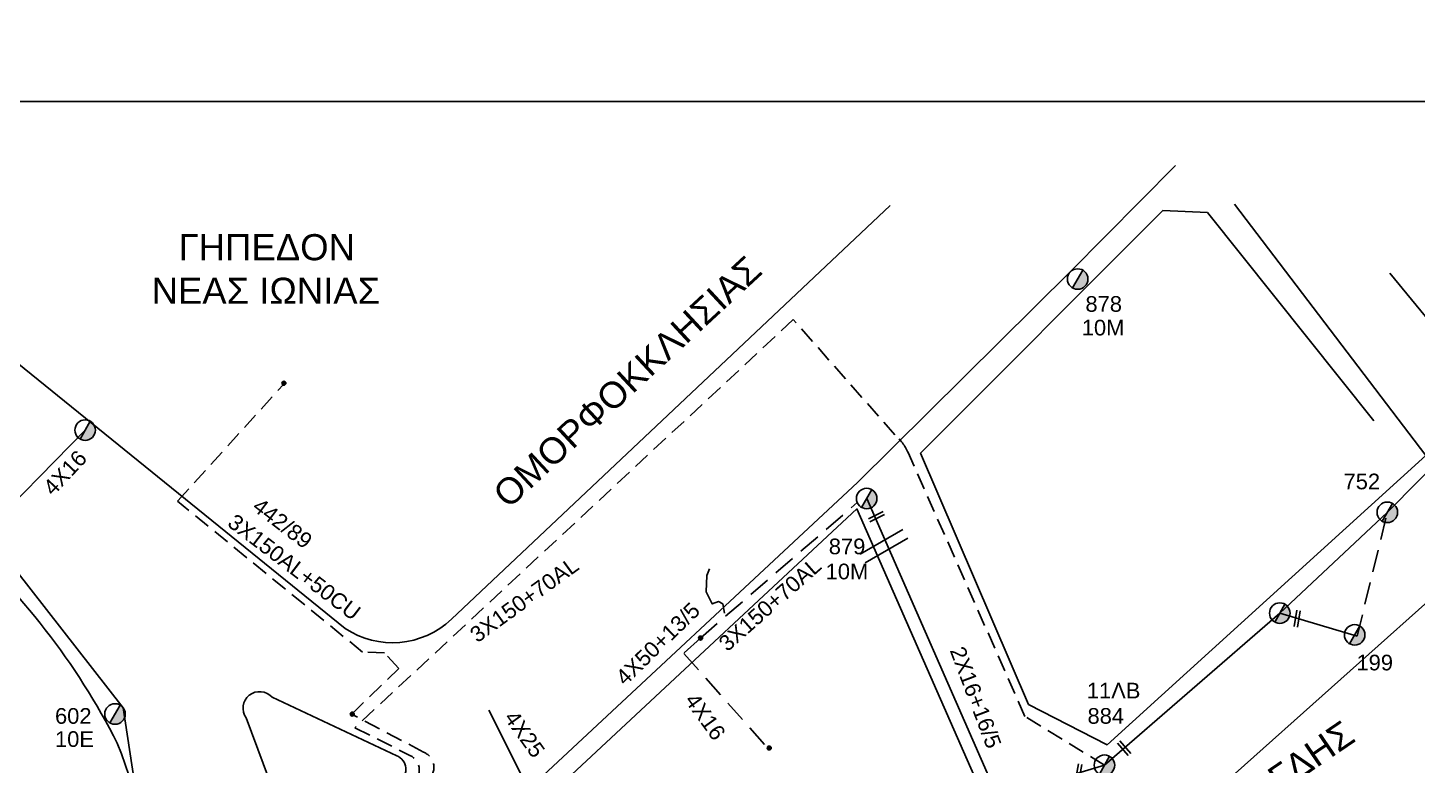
# Model space of a CAD drawing. Header units: millimetres. Extents: x 72 to 3039, y -786 to 786.
# Drawn here: x 491.4 to 650.9, y 698.9 to 783.6 of the extents above; entities that cross this region are included whole.
import ezdxf

# ---------------------------------------------------------------- set-up
doc = ezdxf.new("R2010")
doc.units = ezdxf.units.MM
doc.linetypes.add('DASHED', pattern=[19.05, 12.7, -6.35])
for name, color, linetype in [('Άγνωστα', 7, 'Continuous'), ('Γυμνά εναέρια ΧΤ (3Φ)   4x50AL', 7, 'Continuous'), ('Γυμνά εναέρια ΧΤ και ΦΟΠ (1Φ)   2x16+16AL', 7, 'Continuous'), ('Γυμνά εναέρια ΧΤ και ΦΟΠ (3Φ)   4x50+16AL', 7, 'Continuous'), ('Εναέρια παροχή ΧΤ 4x16', 7, 'SYN_LINE'), ('Επιγραφές - Σχήματα', 7, 'Continuous'), ('Καλώδια ΧΤ   3x150+70AL', 7, 'DASHED'), ('Καλώδια ΧΤ   3x150AL+50CU', 7, 'DASHED'), ('Μηχανική τομή', 7, 'Continuous'), ('Στύλος ΦΜ', 7, 'Continuous'), ('Στύλος ΦΜ @ 1', 7, 'Continuous'), ('Συνδέσεις', 7, 'Continuous'), ('Τομή', 7, 'Continuous'), ('Υπόβαθρο ΔΕΗ', 7, 'Continuous'), ('Υπόγεια καλώδια Παροχών ΧΤ   4x25', 7, 'DASHED')]:
    doc.layers.add(name, color=color, linetype=linetype)
doc.styles.get("Standard").update_dxf_attribs({"font": 'arial.ttf'})
doc.linetypes.add('SYN_LINE', pattern='A,0.5,-0.0001,["/\\/\\/\\/",Standard,S=0.1,R=0,X=0,Y=-0.05],-0.25', length=0.7501)

# ---------------------------------------------------------------- blocks, each defined once
blk = doc.blocks.new('ΥΠΑΡΧΩΝ ΤΣΙΜΕΝΤΕΝΙΟΣ ΣΤΥΛΟΣ')
at = {"layer": 'Στύλος ΦΜ'}
blk.add_hatch(color=7, dxfattribs=at).paths.add_polyline_path([(-1.29, -2.28, 0.574793), (2.62, 0, 0.268822), (1.3, 2.27)])
at = {"layer": 'Στύλος ΦΜ', "color": 7}
blk.add_line((-1.29, -2.28), (1.3, 2.27), dxfattribs=at)
blk.add_circle((0, 0), 2.62, dxfattribs=at)
at = {"layer": 'Στύλος ΦΜ', "flags": 4}
for tag, p in [('ΑΡΙΘΜΟΣ', (-4.68, 8.05)), ('ΤΥΠΟΣ', (-4.91, 3.03))]:
    blk.add_attdef(tag, p, '', height=4, dxfattribs=at)
blk = doc.blocks.new('ΜΗΧΑΝΙΚΗ ΤΟΜΗ')
at = {"layer": 'Μηχανική τομή', "ltscale": 40}
for p, q in [((-1.89, 0.78), (1.89, 0.78)), ((1.89, 0), (-1.89, 0))]:
    blk.add_line(p, q, dxfattribs=at)
blk = doc.blocks.new('ΤΟΜΗ')
at = {"layer": 'Τομή', "ltscale": 40}
for p, q in [((-5.68, 0), (5.68, 0)), ((5.68, -2.33), (-5.68, -2.33))]:
    blk.add_line(p, q, dxfattribs=at)
blk = doc.blocks.new('_ΣΥΝΔΕΣΗ')
at = {"layer": 'Συνδέσεις', "linetype": 'SYN_LINE', "ltscale": 40}
blk.add_hatch(color=256, dxfattribs=at).paths.add_polyline_path([(0.5, -0.01, 1), (-0.5, -0.01, 1)])
at = {"layer": 'Συνδέσεις'}
blk.add_circle((0, -0.01), 0.5, dxfattribs=at)

msp = doc.modelspace()

# ---------------------------------------------------------------- linework, layer by layer
at = {"layer": 'Άγνωστα', "color": 85}
msp.add_lwpolyline([(441.83, 764.52), (458.32, 749.08), (486.48, 725.84), (502.35, 705.53), (506.22, 680.1)], dxfattribs=at)
at = {"layer": 'Γυμνά εναέρια ΧΤ (3Φ)   4x50AL', "color": 30}
msp.add_lwpolyline([(530.03, 679.16), (548.9, 696.19), (586.66, 731.39), (611.09, 755.62), (623.13, 767.81)], dxfattribs=at)
at = {"layer": 'Γυμνά εναέρια ΧΤ και ΦΟΠ (3Φ)   4x50+16AL', "color": 151}
for points in [[(727.31, 783.63), (684.56, 762.17), (670.4, 749.45), (658.43, 739.06), (647.46, 727.97), (635.12, 716.39), (614.99, 698.93)], [(615, 698.93), (602.75, 695.26), (587.7, 729.56)], [(635.12, 716.39), (644, 713.74)]]:
    msp.add_lwpolyline(points, dxfattribs=at)
at = {"layer": 'Γυμνά εναέρια ΧΤ και ΦΟΠ (3Φ)   4x50+16AL', "color": 151, "linetype": 'DASHED', "ltscale": 0.2}
msp.add_lwpolyline([(644, 713.74), (647.46, 727.97)], dxfattribs=at)
at = {"layer": 'Εναέρια παροχή ΧΤ 4x16', "color": 85, "linetype": 'Continuous', "ltscale": 15}
msp.add_lwpolyline([(485.74, 724.93), (497.99, 737.42)], dxfattribs=at)
at = {"layer": 'Εναέρια παροχή ΧΤ 4x16', "color": 30, "linetype": 'DASHED', "ltscale": 0.2}
msp.add_lwpolyline([(568.63, 713.54), (566.71, 711.77), (576.36, 700.87)], dxfattribs=at)
at = {"layer": 'Επιγραφές - Σχήματα'}
msp.add_lwpolyline([(111.68, -308.22), (2083.59, -308.22), (2083.59, 775.16), (111.68, 775.16)], close=True, dxfattribs=at)
at = {"layer": 'Επιγραφές - Σχήματα', "ltscale": 20}
msp.add_lwpolyline([(569.66, 721.48), (569.35, 720.71), (569.28, 718.86), (569.98, 717.46), (570.68, 717.72), (571.19, 717.46), (571.39, 716.38)], dxfattribs=at)
at = {"layer": 'Καλώδια ΧΤ   3x150+70AL', "color": 151, "ltscale": 0.15}
msp.add_lwpolyline([(615, 698.93), (605.87, 704.54), (592.46, 734.83, 0.111168), (590.93, 736.89), (579.28, 750.11), (528.95, 703.24), (535.34, 700.02, -0.500851), (535.85, 697.15), (525.4, 685.92), (523.63, 686.16), (522.28, 692.47, 0.575557), (519.93, 693.24, 3.70764)], format="xyb", dxfattribs=at)
at = {"layer": 'Καλώδια ΧΤ   3x150+70AL', "color": 30, "ltscale": 0.2}
msp.add_lwpolyline([(568.63, 713.54), (586.62, 729.09)], dxfattribs=at)
at = {"layer": 'Καλώδια ΧΤ   3x150AL+50CU', "color": 1, "ltscale": 0.15}
msp.add_lwpolyline([(518.72, 690.6), (517.36, 688.87), (522.16, 683.61, 0.5223), (524.79, 683.95), (537.5, 697.35, 0.529308), (536.82, 700.44), (528.59, 704.79), (533.98, 710.03), (532.34, 711.84), (529.83, 711.92), (508.6, 729.25), (520.75, 742.67)], format="xyb", dxfattribs=at)
at = {"layer": 'Υπόβαθρο ΔΕΗ'}
for points in [[(590.39, 763.2), (540.04, 715.69, -0.349059), (527.82, 714.65), (468.8, 762.44)], [(447.25, 734.31), (458.68, 747, -0.017073), (482.83, 725.75, -0.094855), (501.68, 701.45, -0.124687), (504.6, 681.13), (485.32, 678.02, 0.08886), (473.84, 704.24, 0.104728), (447.25, 734.31, 1.722224)], [(544.83, 689.42), (586.58, 728.36), (602.3, 692.56), (547.42, 685.95, -0.749487), (544.83, 689.42, -17.04193)], [(670.16, 661.04), (655.32, 720.61), (615.71, 685.23), (631.87, 649.91, -0.102976), (670.16, 661.04, 1.715577)], [(534.07, 697.09, 0.607144), (533.76, 700.01), (519.45, 706.73, 0.948704), (516.46, 704.37), (522.45, 688.34, 0.566084), (525.35, 687.81), (534.07, 697.09)]]:
    msp.add_lwpolyline(points, format="xyb", dxfattribs=at)
for points in [[(645.9, 738.48), (626.81, 762.41), (621.68, 762.63), (593.89, 734.78), (606.28, 705.91), (615.32, 701.27), (651.9, 734.49), (629.91, 763.38)], [(647.77, 755.44), (659.31, 741.41), (680.46, 761.25)]]:
    msp.add_lwpolyline(points, dxfattribs=at)
at = {"layer": 'Υπόγεια καλώδια Παροχών ΧΤ   4x25', "color": 30, "linetype": 'SYN_LINE', "ltscale": 13}
msp.add_lwpolyline([(544.33, 705.24), (548.9, 696.19)], dxfattribs=at)

# ---------------------------------------------------------------- block references
at = {"layer": 'Μηχανική τομή'}
for p, xscale, yscale, zscale, rotation in [((588.74, 727.64), 0.5000000000000024, 0.5000000000000024, 0.5000000000000024, 206.3040541204974), ((637.31, 715.72), 0.4999999999999231, 0.4999999999999231, 0.4999999999999231, 79.80865647477808), ((617.39, 701), 0.4999999999999281, 0.4999999999999281, 0.4999999999999281, 130.443737529109), ((612.23, 698.08), 0.4999999999999231, 0.4999999999999231, 0.4999999999999231, 79.80865647477808)]:
    msp.add_blockref('ΜΗΧΑΝΙΚΗ ΤΟΜΗ', p, dxfattribs=dict(at, xscale=xscale, yscale=yscale, zscale=zscale, rotation=rotation))
at = {"layer": 'Στύλος ΦΜ @ 1', "ltscale": 40}
ref = msp.add_blockref('ΥΠΑΡΧΩΝ ΤΣΙΜΕΝΤΕΝΙΟΣ ΣΤΥΛΟΣ', (611.92, 754.77), dxfattribs=dict(at, xscale=0.4499999999998181, yscale=0.4499999999998181, zscale=0.4499999999998181))
ref.add_attrib('ΤΥΠΟΣ', '10Μ', (612.39, 748.29), dxfattribs={"layer": 'Στύλος ΦΜ', "height": 1.8, "flags": 4})
ref.add_attrib('ΑΡΙΘΜΟΣ', '878', (612.81, 751.01), dxfattribs={"layer": 'Στύλος ΦΜ', "height": 1.8, "flags": 4})
at = {"layer": 'Στύλος ΦΜ @ 1', "ltscale": 40, "xscale": 0.4499999999998181, "yscale": 0.4499999999998181, "zscale": 0.4499999999998181}
for p in [(497.99, 737.42), (635.12, 716.4)]:
    msp.add_blockref('ΥΠΑΡΧΩΝ ΤΣΙΜΕΝΤΕΝΙΟΣ ΣΤΥΛΟΣ', p, dxfattribs=at)
at = {"layer": 'Στύλος ΦΜ @ 1', "ltscale": 40}
ref = msp.add_blockref('ΥΠΑΡΧΩΝ ΤΣΙΜΕΝΤΕΝΙΟΣ ΣΤΥΛΟΣ', (647.46, 727.98), dxfattribs=dict(at, xscale=0.4499999999998181, yscale=0.4499999999998181, zscale=0.4499999999998181))
ref.add_attrib('ΑΡΙΘΜΟΣ', '752', (642.44, 730.62), dxfattribs={"layer": 'Στύλος ΦΜ', "height": 1.8, "flags": 4})
ref = msp.add_blockref('ΥΠΑΡΧΩΝ ΤΣΙΜΕΝΤΕΝΙΟΣ ΣΤΥΛΟΣ', (587.7, 729.56), dxfattribs=dict(at, xscale=0.4499999999998181, yscale=0.4499999999998181, zscale=0.4499999999998181))
ref.add_attrib('ΤΥΠΟΣ', '10Μ', (582.99, 720.28), dxfattribs={"layer": 'Στύλος ΦΜ', "height": 1.8, "flags": 4})
ref.add_attrib('ΑΡΙΘΜΟΣ', '879', (583.35, 723.16), dxfattribs={"layer": 'Στύλος ΦΜ', "height": 1.8, "flags": 4})
ref = msp.add_blockref('ΥΠΑΡΧΩΝ ΤΣΙΜΕΝΤΕΝΙΟΣ ΣΤΥΛΟΣ', (643.72, 713.9), dxfattribs=dict(at, xscale=0.4499999999998181, yscale=0.4499999999998181, zscale=0.4499999999998181))
ref.add_attrib('ΑΡΙΘΜΟΣ', '199', (643.92, 709.82), dxfattribs={"layer": 'Στύλος ΦΜ', "height": 1.8, "flags": 4})
ref = msp.add_blockref('ΥΠΑΡΧΩΝ ΤΣΙΜΕΝΤΕΝΙΟΣ ΣΤΥΛΟΣ', (614.99, 698.93), dxfattribs=dict(at, xscale=0.4499999999998181, yscale=0.4499999999998181, zscale=0.4499999999998181))
ref.add_attrib('ΤΥΠΟΣ', '11ΛΒ', (612.97, 706.6), dxfattribs={"layer": 'Στύλος ΦΜ', "height": 1.8, "flags": 4})
ref.add_attrib('ΑΡΙΘΜΟΣ', '884', (613.05, 703.69), dxfattribs={"layer": 'Στύλος ΦΜ', "height": 1.8, "flags": 4})
ref = msp.add_blockref('ΥΠΑΡΧΩΝ ΤΣΙΜΕΝΤΕΝΙΟΣ ΣΤΥΛΟΣ', (501.42, 704.81), dxfattribs=dict(at, xscale=0.4499999999998181, yscale=0.4499999999998181, zscale=0.4499999999998181))
ref.add_attrib('ΤΥΠΟΣ', '10Ε', (494.53, 701.03), dxfattribs={"layer": 'Στύλος ΦΜ', "height": 1.8, "flags": 4})
ref.add_attrib('ΑΡΙΘΜΟΣ', '602', (494.53, 703.69), dxfattribs={"layer": 'Στύλος ΦΜ', "height": 1.8, "flags": 4})
at = {"layer": 'Συνδέσεις', "xscale": 0.4499999999998181, "yscale": 0.4499999999998181, "zscale": 0.4499999999998181}
for p in [(520.8, 742.81), (568.63, 713.54), (528.65, 704.8), (576.52, 700.91)]:
    msp.add_blockref('_ΣΥΝΔΕΣΗ', p, dxfattribs=at)
at = {"layer": 'Τομή', "xscale": 0.4999999999999427, "yscale": 0.4999999999999427, "zscale": 0.4999999999999427, "rotation": 210.0902060786662}
msp.add_blockref('ΤΟΜΗ', (589.98, 723.59), dxfattribs=at)

# ---------------------------------------------------------------- texts
at = {"layer": 'Γυμνά εναέρια ΧΤ (3Φ)   4x50AL', "insert": (558.71, 709.26), "char_height": 1.8, "width": 36.4294, "attachment_point": 1, "rotation": 44.2763}
msp.add_mtext('4X50+13/5', dxfattribs=at)
at = {"layer": 'Γυμνά εναέρια ΧΤ και ΦΟΠ (1Φ)   2x16+16AL', "insert": (598.9, 712.76), "char_height": 1.8, "width": 36.4294, "attachment_point": 1, "rotation": 290.7181}
msp.add_mtext('2X16+16/5', dxfattribs=at)
at = {"layer": 'Εναέρια παροχή ΧΤ 4x16', "char_height": 1.8, "width": 36.4294, "attachment_point": 1}
for insert, rotation in [((493, 731.01), 46.7449), ((568.2, 707.42), 305.6624)]:
    msp.add_mtext('4X16', dxfattribs=dict(at, insert=insert, rotation=rotation))
at = {"layer": 'Επιγραφές - Σχήματα', "insert": (501.04, 759.93), "char_height": 3, "width": 34.918, "attachment_point": 1}
msp.add_mtext('\\pi7.6773;ΓΗΠΕΔΟΝ \\P\\pi4.577;ΝΕΑΣ ΙΩΝΙΑΣ', dxfattribs=at)
at = {"layer": 'Επιγραφές - Σχήματα', "width": 36.4294, "attachment_point": 1}
for s, insert, char_height, rotation in [('OMOΡΦΟΚΚΛΗΣΙΑΣ', (544.54, 730.49), 3, 42.8619), ('442/89', (518.14, 729.77), 1.8, 322.7316), ('NIΓΔHΣ', (629.96, 695.83), 3, 34.3197)]:
    msp.add_mtext(s, dxfattribs=dict(at, insert=insert, char_height=char_height, rotation=rotation))
at = {"layer": 'Καλώδια ΧΤ   3x150+70AL', "char_height": 1.8, "width": 36.4294, "attachment_point": 1}
for insert, rotation in [((541.95, 714.38), 35.9584), ((570.52, 713.24), 41.5079)]:
    msp.add_mtext('3X150+70AL', dxfattribs=dict(at, insert=insert, rotation=rotation))
at = {"layer": 'Καλώδια ΧΤ   3x150AL+50CU', "insert": (515.29, 727.93), "char_height": 1.8, "width": 36.4294, "attachment_point": 1, "rotation": 322.7316}
msp.add_mtext('3X150AL+50CU', dxfattribs=at)
at = {"layer": 'Υπόγεια καλώδια Παροχών ΧΤ   4x25', "insert": (547.47, 705.42), "char_height": 1.8, "width": 36.4294, "attachment_point": 1, "rotation": 305.6624}
msp.add_mtext('4X25', dxfattribs=at)

doc.saveas('drawing.dxf')
